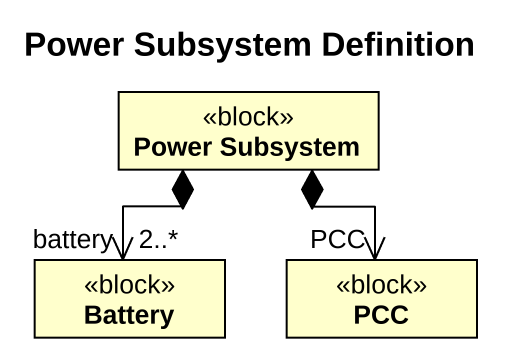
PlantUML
@startuml
title Power Subsystem Definition
hide circle
hide empty members
class "Power Subsystem" as Power_Subsystem <<block>>
class Battery <<block>>
class PCC <<block>>
Power_Subsystem *--> "battery\n2..*" Battery
Power_Subsystem *--> "PCC" PCC
@enduml
